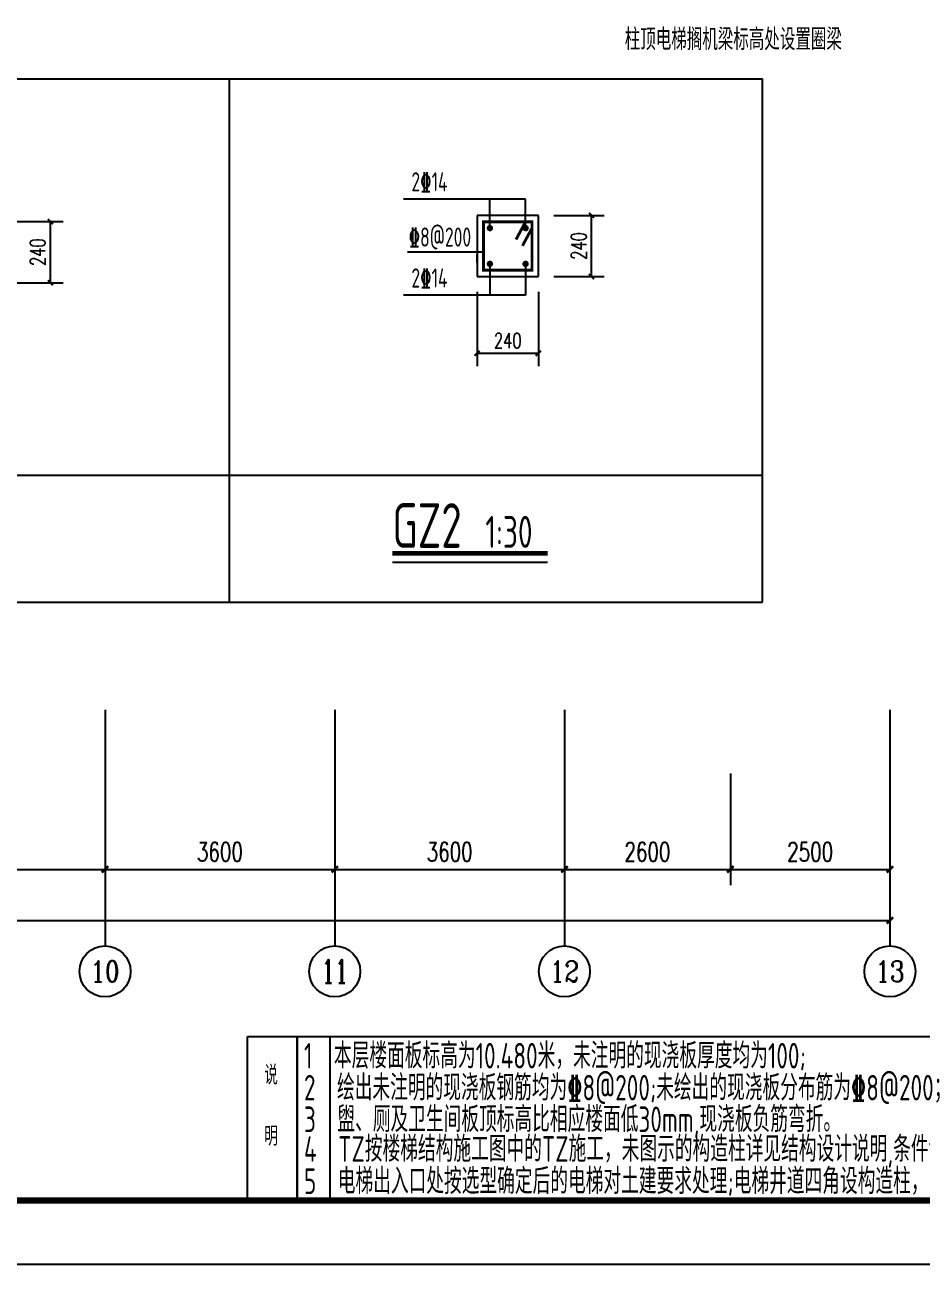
# Model space of a CAD drawing. Extents: x 1051052 to 1482120, y -981644 to -673261.
# Drawn here: x 1259289 to 1273353, y -924648 to -905223 of the extents above; entities that cross this region are included whole.
import ezdxf
from ezdxf.enums import TextEntityAlignment as Align

# ---------------------------------------------------------------- set-up
doc = ezdxf.new("R2010")
doc.units = 0
doc.header["$LTSCALE"] = 1000
doc.header["$MEASUREMENT"] = 0
for name, color, linetype in [('82', 2, 'Continuous'), ('AXIS', 3, 'Continuous'), ('AXIS_TEXT', 7, 'Continuous'), ('DIM_SYMB', 3, 'Continuous'), ('PUB_DIM', 3, 'Continuous'), ('PUB_TEXT', 7, 'Continuous'), ('TK', 142, 'Continuous'), ('填充', 8, 'Continuous'), ('钢筋', 1, 'Continuous')]:
    doc.layers.add(name, color=color, linetype=linetype)
for name, color, linetype, lineweight in [('TAB', 7, 'Continuous', 25), ('TEXT', 7, 'Continuous', 25), ('TITLE', 7, 'Continuous', 25)]:
    doc.layers.add(name, color=color, linetype=linetype, lineweight=lineweight)
doc.styles.add('_TCH_AXIS', font='COMPLEX', dxfattribs={"bigfont": 'GBCBIG'})
doc.styles.add('_TCH_DIM', font='SIMPLEX', dxfattribs={"bigfont": 'GBCBIG'})
doc.styles.add('_TCH_DIM_T3', font='SIMPLEX', dxfattribs={"width": 0.705882, "bigfont": 'GBCBIG'})
doc.styles.add('COMPLEX', font='COMPLEX')
doc.styles.add('FromPkpm', font='Pkpmeng', dxfattribs={"width": 0.7, "bigfont": 'hztxt'})
doc.styles.get("Standard").update_dxf_attribs({"font": 'tssdeng.shx', "width": 0.7, "bigfont": '0hztxt.shx'})
doc.styles.add('TSSD_Dimension', font='Tssdeng.shx', dxfattribs={"width": 0.7, "bigfont": 'Hztxt.shx'})
doc.styles.add('TSSD_Num', font='Tssdeng.shx', dxfattribs={"width": 0.7, "bigfont": 'hztxt.shx'})
doc.dimstyles.new('_TCH_ARCH&&100', dxfattribs={"dimtxt": 297.5, "dimasz": 100, "dimexe": 250, "dimexo": 300, "dimgap": 126.25, "dimtad": 1, "dimdec": 0, "dimzin": 0, "dimdsep": 46, "dimtxsty": '_TCH_DIM_T3', "dimblk": 'ARCHTICK', "dimcen": 0.09, "dimclrt": 7, "dimazin": 2, "dimtfac": 1, "dimtdec": 0, "dimtix": 1, "dimtmove": 2, "dimatfit": 3, "dimfxl": 0, "dimtolj": 1, "dimtzin": 0, "dimarcsym": 0})
doc.dimstyles.new('TCH-25-0.4&&80', dxfattribs={"dimtxt": 238, "dimasz": 80, "dimexe": 200, "dimexo": 240, "dimgap": 80, "dimtad": 1, "dimdec": 0, "dimlfac": 0.25, "dimzin": 0, "dimdsep": 46, "dimtxsty": '_TCH_DIM_T3', "dimblk": 'ARCHTICK', "dimcen": 0.09, "dimclrt": 7, "dimazin": 2, "dimtfac": 1, "dimtdec": 0, "dimtix": 1, "dimtmove": 2, "dimatfit": 3, "dimfxl": 0, "dimtolj": 1, "dimtzin": 0, "dimarcsym": 0})

# ---------------------------------------------------------------- blocks, each defined once
blk = doc.blocks.new('_ArchTick')
at = {"color": 0, "linetype": 'ByBlock', "const_width": 0.4}
blk.add_lwpolyline([(-0.5, -0.5), (0.5, 0.5)], dxfattribs=at)
blk = doc.blocks.new('*D351')
at = {"layer": 'AXIS', "color": 0, "lineweight": -2, "transparency": 16777216}
for p, q in [((1256947, -916960), (1256947, -918710)), ((1260547, -916960), (1260547, -918710)), ((1256947, -918460), (1260547, -918460))]:
    blk.add_line(p, q, dxfattribs=at)
at = {"layer": 'Defpoints', "color": 0, "transparency": 16777216}
for p in [(1256947, -915960), (1260547, -915960), (1260547, -918460)]:
    blk.add_point(p, dxfattribs=at)
at = {"layer": 'AXIS', "color": 0, "lineweight": -2, "transparency": 16777216, "xscale": 100, "yscale": 100, "zscale": 100, "rotation": 180}
blk.add_blockref('_ArchTick', (1256947, -918460), dxfattribs=at)
at = {"layer": 'AXIS', "color": 0, "lineweight": -2, "transparency": 16777216, "xscale": 100, "yscale": 100, "zscale": 100}
blk.add_blockref('_ArchTick', (1260547, -918460), dxfattribs=at)
at = {"layer": 'AXIS', "color": 7, "transparency": 16777216, "insert": (1258747, -918185), "char_height": 297.5, "attachment_point": 5, "style": '_TCH_DIM_T3'}
blk.add_mtext('\\A1;3600', dxfattribs=at)
blk = doc.blocks.new('*D352')
at = {"layer": 'AXIS', "color": 0, "lineweight": -2, "transparency": 16777216}
for p, q in [((1260547, -916960), (1260547, -918710)), ((1264147, -916960), (1264147, -918710)), ((1260547, -918460), (1264147, -918460))]:
    blk.add_line(p, q, dxfattribs=at)
at = {"layer": 'Defpoints', "color": 0, "transparency": 16777216}
for p in [(1260547, -915960), (1264147, -915960), (1264147, -918460)]:
    blk.add_point(p, dxfattribs=at)
at = {"layer": 'AXIS', "color": 0, "lineweight": -2, "transparency": 16777216, "xscale": 100, "yscale": 100, "zscale": 100, "rotation": 180}
blk.add_blockref('_ArchTick', (1260547, -918460), dxfattribs=at)
at = {"layer": 'AXIS', "color": 0, "lineweight": -2, "transparency": 16777216, "xscale": 100, "yscale": 100, "zscale": 100}
blk.add_blockref('_ArchTick', (1264147, -918460), dxfattribs=at)
at = {"layer": 'AXIS', "color": 7, "transparency": 16777216, "insert": (1262347, -918185), "char_height": 297.5, "attachment_point": 5, "style": '_TCH_DIM_T3'}
blk.add_mtext('\\A1;3600', dxfattribs=at)
blk = doc.blocks.new('*D353')
at = {"layer": 'AXIS', "color": 0, "lineweight": -2, "transparency": 16777216}
for p, q in [((1264147, -916960), (1264147, -918710)), ((1267747, -916960), (1267747, -918710)), ((1264147, -918460), (1267747, -918460))]:
    blk.add_line(p, q, dxfattribs=at)
at = {"layer": 'Defpoints', "color": 0, "transparency": 16777216}
for p in [(1264147, -915960), (1267747, -915960), (1267747, -918460)]:
    blk.add_point(p, dxfattribs=at)
at = {"layer": 'AXIS', "color": 0, "lineweight": -2, "transparency": 16777216, "xscale": 100, "yscale": 100, "zscale": 100, "rotation": 180}
blk.add_blockref('_ArchTick', (1264147, -918460), dxfattribs=at)
at = {"layer": 'AXIS', "color": 0, "lineweight": -2, "transparency": 16777216, "xscale": 100, "yscale": 100, "zscale": 100}
blk.add_blockref('_ArchTick', (1267747, -918460), dxfattribs=at)
at = {"layer": 'AXIS', "color": 7, "transparency": 16777216, "insert": (1265947, -918185), "char_height": 297.5, "attachment_point": 5, "style": '_TCH_DIM_T3'}
blk.add_mtext('\\A1;3600', dxfattribs=at)
blk = doc.blocks.new('*D354')
at = {"layer": 'AXIS', "color": 0, "lineweight": -2, "transparency": 16777216}
for p, q in [((1233947, -917760), (1233947, -919510)), ((1272847, -917760), (1272847, -919510)), ((1233947, -919260), (1272847, -919260))]:
    blk.add_line(p, q, dxfattribs=at)
at = {"layer": 'Defpoints', "color": 0, "transparency": 16777216}
for p in [(1233947, -915960), (1272847, -915960), (1272847, -919260)]:
    blk.add_point(p, dxfattribs=at)
at = {"layer": 'AXIS', "color": 0, "lineweight": -2, "transparency": 16777216, "xscale": 100, "yscale": 100, "zscale": 100, "rotation": 180}
blk.add_blockref('_ArchTick', (1233947, -919260), dxfattribs=at)
at = {"layer": 'AXIS', "color": 0, "lineweight": -2, "transparency": 16777216, "xscale": 100, "yscale": 100, "zscale": 100}
blk.add_blockref('_ArchTick', (1272847, -919260), dxfattribs=at)
at = {"layer": 'AXIS', "color": 7, "transparency": 16777216, "insert": (1253397, -918985), "char_height": 297.5, "attachment_point": 5, "style": '_TCH_DIM_T3'}
blk.add_mtext('\\A1;38900', dxfattribs=at)
blk = doc.blocks.new('_AXISO')
blk.add_circle((0, 0), 0.5)
at = {"layer": 'AXIS_TEXT', "style": 'COMPLEX', "width": 1.041667}
blk.add_attdef('A', text='', height=0.56, dxfattribs=at).set_placement((-0.25, -0.28), (0.25, -0.28), align=Align.FIT)
blk = doc.blocks.new('*D380')
at = {"layer": 'AXIS', "color": 0, "lineweight": -2, "transparency": 16777216}
for p, q in [((1267747, -916960), (1267747, -918710)), ((1270347, -916960), (1270347, -918710)), ((1267747, -918460), (1270347, -918460))]:
    blk.add_line(p, q, dxfattribs=at)
at = {"layer": 'Defpoints', "color": 0, "transparency": 16777216}
for p in [(1267747, -915960), (1270347, -916025), (1270347, -918460)]:
    blk.add_point(p, dxfattribs=at)
at = {"layer": 'AXIS', "color": 0, "lineweight": -2, "transparency": 16777216, "xscale": 100, "yscale": 100, "zscale": 100, "rotation": 180}
blk.add_blockref('_ArchTick', (1267747, -918460), dxfattribs=at)
at = {"layer": 'AXIS', "color": 0, "lineweight": -2, "transparency": 16777216, "xscale": 100, "yscale": 100, "zscale": 100}
blk.add_blockref('_ArchTick', (1270347, -918460), dxfattribs=at)
at = {"layer": 'AXIS', "color": 7, "transparency": 16777216, "insert": (1269047, -918185), "char_height": 297.5, "attachment_point": 5, "style": '_TCH_DIM_T3'}
blk.add_mtext('\\A1;2600', dxfattribs=at)
blk = doc.blocks.new('*D385')
at = {"layer": 'AXIS', "color": 0, "lineweight": -2, "transparency": 16777216}
for p, q in [((1270347, -916960), (1270347, -918710)), ((1272847, -916960), (1272847, -918710)), ((1270347, -918460), (1272847, -918460))]:
    blk.add_line(p, q, dxfattribs=at)
at = {"layer": 'Defpoints', "color": 0, "transparency": 16777216}
for p in [(1270347, -916025), (1272847, -916452), (1272847, -918460)]:
    blk.add_point(p, dxfattribs=at)
at = {"layer": 'AXIS', "color": 0, "lineweight": -2, "transparency": 16777216, "xscale": 100, "yscale": 100, "zscale": 100, "rotation": 180}
blk.add_blockref('_ArchTick', (1270347, -918460), dxfattribs=at)
at = {"layer": 'AXIS', "color": 0, "lineweight": -2, "transparency": 16777216, "xscale": 100, "yscale": 100, "zscale": 100}
blk.add_blockref('_ArchTick', (1272847, -918460), dxfattribs=at)
at = {"layer": 'AXIS', "color": 7, "transparency": 16777216, "insert": (1271597, -918185), "char_height": 297.5, "attachment_point": 5, "style": '_TCH_DIM_T3'}
blk.add_mtext('\\A1;2500', dxfattribs=at)
blk = doc.blocks.new('A2K')
at = {"layer": 'TK'}
blk.add_lwpolyline([(0, 0), (59400, 0), (59400, 42000), (0, 42000)], close=True, dxfattribs=at)
at = {"layer": 'TK', "const_width": 100}
blk.add_lwpolyline([(2500, 1000), (58400, 1000), (58400, 41000), (2500, 41000)], close=True, dxfattribs=at)
blk = doc.blocks.new('*D935')
at = {"layer": 'Defpoints', "color": 0, "transparency": 16777216}
for p in [(1267338, -908210), (1268170, -908210), (1267338, -909170)]:
    blk.add_point(p, dxfattribs=at)
at = {"layer": 'PUB_DIM', "color": 0, "lineweight": -2, "transparency": 16777216}
for p, q in [((1267578, -908210), (1268370, -908210)), ((1268170, -909170), (1268170, -908210)), ((1267578, -909170), (1268370, -909170))]:
    blk.add_line(p, q, dxfattribs=at)
at = {"layer": 'PUB_DIM', "color": 0, "lineweight": -2, "transparency": 16777216, "xscale": 80, "yscale": 80, "zscale": 80}
for p, rotation in [((1268170, -908210), 90), ((1268170, -909170), 270)]:
    blk.add_blockref('_ArchTick', p, dxfattribs=dict(at, rotation=rotation))
at = {"layer": 'PUB_DIM', "color": 7, "transparency": 16777216, "insert": (1267971, -908690), "char_height": 238, "attachment_point": 5, "rotation": 90, "style": '_TCH_DIM_T3'}
blk.add_mtext('\\A1;240', dxfattribs=at)
blk = doc.blocks.new('*D936')
at = {"layer": 'Defpoints', "color": 0, "transparency": 16777216}
for p in [(1266378, -909170), (1267338, -909170), (1267338, -910372)]:
    blk.add_point(p, dxfattribs=at)
at = {"layer": 'PUB_DIM', "color": 0, "lineweight": -2, "transparency": 16777216}
for p, q in [((1266378, -909410), (1266378, -910572)), ((1267338, -909410), (1267338, -910572)), ((1266378, -910372), (1267338, -910372))]:
    blk.add_line(p, q, dxfattribs=at)
at = {"layer": 'PUB_DIM', "color": 0, "lineweight": -2, "transparency": 16777216, "xscale": 80, "yscale": 80, "zscale": 80, "rotation": 180}
blk.add_blockref('_ArchTick', (1266378, -910372), dxfattribs=at)
at = {"layer": 'PUB_DIM', "color": 0, "lineweight": -2, "transparency": 16777216, "xscale": 80, "yscale": 80, "zscale": 80}
blk.add_blockref('_ArchTick', (1267338, -910372), dxfattribs=at)
at = {"layer": 'PUB_DIM', "color": 7, "transparency": 16777216, "insert": (1266858, -910173), "char_height": 238, "attachment_point": 5, "style": '_TCH_DIM_T3'}
blk.add_mtext('\\A1;240', dxfattribs=at)
blk = doc.blocks.new('*D937')
at = {"layer": 'Defpoints', "color": 0, "transparency": 16777216}
for p in [(1258857, -908307), (1259690, -908307), (1258857, -909267)]:
    blk.add_point(p, dxfattribs=at)
at = {"layer": 'PUB_DIM', "color": 0, "lineweight": -2, "transparency": 16777216}
for p, q in [((1259097, -908307), (1259890, -908307)), ((1259690, -909267), (1259690, -908307)), ((1259097, -909267), (1259890, -909267))]:
    blk.add_line(p, q, dxfattribs=at)
at = {"layer": 'PUB_DIM', "color": 0, "lineweight": -2, "transparency": 16777216, "xscale": 80, "yscale": 80, "zscale": 80}
for p, rotation in [((1259690, -908307), 90), ((1259690, -909267), 270)]:
    blk.add_blockref('_ArchTick', p, dxfattribs=dict(at, rotation=rotation))
at = {"layer": 'PUB_DIM', "color": 7, "transparency": 16777216, "insert": (1259491, -908787), "char_height": 238, "attachment_point": 5, "rotation": 90, "style": '_TCH_DIM_T3'}
blk.add_mtext('\\A1;240', dxfattribs=at)

msp = doc.modelspace()

# ---------------------------------------------------------------- linework, layer by layer
at = {"layer": '82'}
for p, q in [((1267337.712, -908210.122), (1266377.808, -908210.122)), ((1266377.808, -908210.122), (1266377.808, -908948.698)), ((1267337.712, -909170.026), (1267337.712, -908210.122)), ((1266377.808, -908948.698), (1266377.808, -908821.256)), ((1266377.808, -908821.256), (1266377.808, -909170.026)), ((1266377.808, -909170.026), (1267337.712, -909170.026))]:
    msp.add_line(p, q, dxfattribs=at)
at = {"layer": 'AXIS'}
for p, q in [((1260546.766, -915960.357), (1260546.766, -919659.017)), ((1264146.766, -915960.357), (1264146.766, -919659.017)), ((1267746.766, -915960.357), (1267746.766, -919659.017)), ((1272846.766, -915960.357), (1272846.766, -919659.017))]:
    msp.add_line(p, q, dxfattribs=at)
for points in [[(1262781.939, -921077.212), (1278577.895, -921077.212), (1278577.895, -923648.121), (1262781.939, -923648.121)], [(1262781.939, -921077.212), (1263559.161, -921077.212), (1263559.161, -923648.121), (1262781.939, -923648.121)], [(1263559.161, -921077.212), (1264070.129, -921077.212), (1264070.129, -923648.121), (1263559.161, -923648.121)]]:
    msp.add_lwpolyline(points, close=True, dxfattribs=at)
at = {"layer": 'DIM_SYMB', "const_width": 70}
msp.add_lwpolyline([(1265050.396, -913506.969), (1267481.934, -913506.969)], dxfattribs=at)
at = {"layer": 'DIM_SYMB'}
msp.add_lwpolyline([(1265050.396, -913646.969), (1267481.934, -913646.969)], dxfattribs=at)
at = {"layer": 'PUB_TEXT'}
for p, q in [((1266577.808, -907954.42), (1265222.317, -907954.42)), ((1266577.808, -908410.122), (1266577.808, -907954.42)), ((1267137.712, -907954.42), (1266577.808, -907954.42)), ((1267137.712, -908410.122), (1267137.712, -907954.42)), ((1265286.018, -908782.369), (1266477.808, -908782.369)), ((1266577.808, -908970.026), (1266577.808, -909461.722)), ((1267137.712, -908970.026), (1267137.712, -909461.722)), ((1266577.808, -909461.722), (1265222.317, -909461.722)), ((1267137.712, -909461.722), (1266577.808, -909461.722))]:
    msp.add_line(p, q, dxfattribs=at)
at = {"layer": 'TAB'}
for p, q in [((1254145.055, -906071.065), (1270849.238, -906071.065)), ((1262497.146, -914273.555), (1262497.146, -906071.065)), ((1262497.146, -914273.555), (1262497.146, -906071.065)), ((1270849.238, -914273.555), (1270849.238, -906071.065)), ((1245792.963, -912279.595), (1262497.146, -912279.595)), ((1254145.055, -912279.595), (1270849.238, -912279.595)), ((1245792.963, -914273.555), (1262497.146, -914273.555)), ((1254145.055, -914273.555), (1270849.238, -914273.555))]:
    msp.add_line(p, q, dxfattribs=at)
at = {"layer": '钢筋', "const_width": 45}
for points in [[(1267237.712, -908310.122), (1266477.808, -908310.122), (1266477.808, -909070.026), (1267237.712, -909070.026), (1267237.712, -908310.122)], [(1267137.712, -908310.122), (1266987.712, -908588.306)], [(1267237.712, -908410.122), (1267087.712, -908688.306)]]:
    msp.add_lwpolyline(points, dxfattribs=at)
at = {"layer": '钢筋', "const_width": 50}
for points in [[(1266602.808, -908410.122, 1), (1266552.808, -908410.122, 1), (1266602.808, -908410.122, 1)], [(1267162.712, -908410.122, 1), (1267112.712, -908410.122, 1), (1267162.712, -908410.122, 1)], [(1266602.808, -908970.026, 1), (1266552.808, -908970.026, 1), (1266602.808, -908970.026, 1)], [(1267162.712, -908970.026, 1), (1267112.712, -908970.026, 1), (1267162.712, -908970.026, 1)]]:
    msp.add_lwpolyline(points, format="xyb", dxfattribs=at)

# ---------------------------------------------------------------- block references
at = {"layer": 'AXIS'}
ref = msp.add_blockref('_AXISO', (1260546.766, -920059.017), dxfattribs=dict(at, xscale=800, yscale=800, zscale=800))
ref.add_attrib('A', '10', dxfattribs={"layer": 'AXIS_TEXT', "height": 328.4455, "style": '_TCH_AXIS'}).set_placement((1260319.982, -920223.24), (1260773.549, -920223.24), align=Align.FIT)
ref = msp.add_blockref('_AXISO', (1264146.766, -920059.017), dxfattribs=dict(at, xscale=800, yscale=800, zscale=800))
ref.add_attrib('A', '11', dxfattribs={"layer": 'AXIS_TEXT', "height": 368.7626, "style": '_TCH_AXIS'}).set_placement((1263936.044, -920243.398), (1264357.487, -920243.398), align=Align.FIT)
ref = msp.add_blockref('_AXISO', (1267746.766, -920059.017), dxfattribs=dict(at, xscale=800, yscale=800, zscale=800))
ref.add_attrib('A', '12', dxfattribs={"layer": 'AXIS_TEXT', "height": 328.4455, "style": '_TCH_AXIS'}).set_placement((1267519.982, -920223.24), (1267973.549, -920223.24), align=Align.FIT)
ref = msp.add_blockref('_AXISO', (1272846.766, -920059.017), dxfattribs=dict(at, xscale=800, yscale=800, zscale=800))
ref.add_attrib('A', '13', dxfattribs={"layer": 'AXIS_TEXT', "height": 328.4455, "style": '_TCH_AXIS'}).set_placement((1272619.982, -920223.24), (1273073.549, -920223.24), align=Align.FIT)
at = {"layer": '填充'}
msp.add_blockref('A2K', (1227177.895, -924648.121), dxfattribs=at)

# ---------------------------------------------------------------- texts
at = {"layer": 'PUB_TEXT', "color": 7, "style": '_TCH_DIM'}
msp.add_text('柱顶电梯搁机梁标高处设置圈梁', height=337.58865, dxfattribs=at).set_placement((1268691.155, -905620.955))
at = {"layer": 'PUB_TEXT', "style": 'TSSD_Dimension', "width": 0.7}
for s, p in [('2%%13214', (1265347.809, -907834.422)), ('%%1328@200', (1265304.214, -908699.949)), ('2%%13214', (1265347.809, -909341.723))]:
    msp.add_text(s, height=300, dxfattribs=at).set_placement(p)
at = {"layer": 'PUB_TEXT', "color": 7, "width": 0.7}
for s, height, p in [('GZ2', 700, (1265050.396, -913420.815)), ('1:30', 500, (1266506.934, -913420.815))]:
    msp.add_text(s, height=height, dxfattribs=at).set_placement(p)
at = {"layer": 'TEXT', "style": 'TSSD_Num', "width": 0.69386}
for s, p in [('1  本层楼面板标高为10.480米，未注明的现浇板厚度均为100;', (1263664.31, -921580.645)), ('2  绘出未注明的现浇板钢筋均为%%1328@200;未绘出的现浇板分布筋为%%1328@200；      ', (1263664.31, -922081.315)), ('3  盥、厕及卫生间板顶标高比相应楼面低30mm,现浇板负筋弯折。', (1263664.31, -922576.831)), ('4  TZ按楼梯结构施工图中的TZ施工，未图示的构造柱详见结构设计说明,条件许可时贴洞边设置。', (1263664.31, -923042.407)), ('5  电梯出入口处按选型确定后的电梯对土建要求处理;电梯井道四角设构造柱，圈梁按电梯土建要求设置。', (1263664.31, -923547.029))]:
    msp.add_text(s, height=400, dxfattribs=at).set_placement(p)
at = {"layer": 'TITLE', "style": 'FromPkpm', "width": 0.7}
for s, p in [('说', (1263044.416, -921532.017)), ('明', (1263044.416, -922490.675))]:
    msp.add_text(s, height=300, dxfattribs=at).set_placement(p, align=Align.TOP_LEFT)

# ---------------------------------------------------------------- dimensions: what is measured, and where the dimension line sits
at = {"layer": 'AXIS'}
for p1, p2, distance, picture, middle in [((1233946.766, -915960.357), (1272846.766, -915960.357), -3300, '*D354', (1253396.766, -918985.357)), ((1256946.766, -915960.357), (1260546.766, -915960.357), -2500, '*D351', (1258746.766, -918185.357)), ((1260546.766, -915960.357), (1264146.766, -915960.357), -2500, '*D352', (1262346.766, -918185.357)), ((1264146.766, -915960.357), (1267746.766, -915960.357), -2500, '*D353', (1265946.766, -918185.357))]:
    dim = msp.add_aligned_dim(p1=p1, p2=p2, distance=distance, dimstyle='_TCH_ARCH&&100', dxfattribs=at)
    dim.commit()
    dim.dimension.update_dxf_attribs({"geometry": picture, "text_midpoint": middle})
for base, p1, p2, picture, middle in [((1270346.766, -918460.357), (1267746.766, -915960.357), (1270346.766, -916024.622), '*D380', (1269046.766, -918185.357)), ((1272846.766, -918460.357), (1270346.766, -916024.622), (1272846.766, -916451.795), '*D385', (1271596.766, -918185.357))]:
    dim = msp.add_linear_dim(base=base, p1=p1, p2=p2, angle=180, dimstyle='_TCH_ARCH&&100', dxfattribs=at)
    dim.commit()
    dim.dimension.update_dxf_attribs({"geometry": picture, "text_midpoint": middle})
at = {"layer": 'PUB_DIM'}
for p1, p2, distance, picture, middle in [((1258857.341, -909266.816), (1258857.341, -908306.912), -832.781, '*D937', (1259491.122, -908786.864)), ((1267337.712, -909170.026), (1267337.712, -908210.122), -832.781, '*D935', (1267971.493, -908690.074)), ((1266377.808, -909170.026), (1267337.712, -909170.026), -1201.866, '*D936', (1266857.76, -910172.892))]:
    dim = msp.add_aligned_dim(p1=p1, p2=p2, distance=distance, dimstyle='TCH-25-0.4&&80', dxfattribs=at)
    dim.commit()
    dim.dimension.update_dxf_attribs({"geometry": picture, "text_midpoint": middle})

doc.saveas('drawing.dxf')
